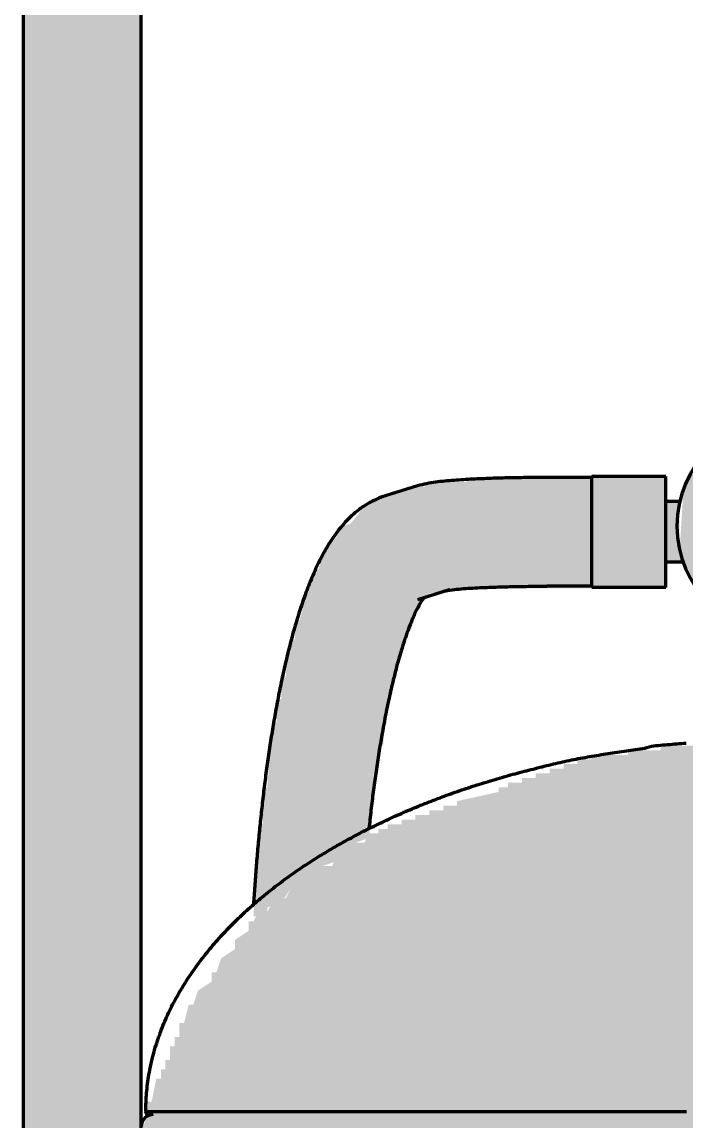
# Model space of a CAD drawing. Header units: millimetres. Extents: x 0 to 2208, y 0 to 420.
# Drawn here: x 1987.5 to 2001.85, y 289.98 to 313.74 of the extents above; entities that cross this region are included whole.
import ezdxf

# ---------------------------------------------------------------- set-up
doc = ezdxf.new("R2010")
doc.units = ezdxf.units.MM
doc.layers.add('01-VISIBLE', color=7, linetype='CONTINUOUS', lineweight=70)
doc.layers.add('13-GRAFICA', color=30, linetype='CONTINUOUS', lineweight=18)

msp = doc.modelspace()

# ---------------------------------------------------------------- hatches: boundary and pattern name
at = {"layer": '13-GRAFICA', "true_color": 0xb21820}
h = msp.add_hatch(color=7, dxfattribs=at)
h.dxf.hatch_style = 1
h.paths.add_polyline_path([(1987.5, 277), (1987.5, 327.7), (1987.6, 327.7), (1987.6, 328.5), (1987.7, 328.5), (1987.8, 329.9), (1987.9, 329.9), (1987.9, 330.1), (1988, 330.1), (1988, 330.4), (1988.1, 330.4), (1988.1, 330.6), (1988.2, 330.6), (1988.2, 330.9), (1988.3, 330.9), (1988.3, 331.1), (1988.4, 331.1), (1988.4, 331.4), (1988.5, 331.4), (1988.5, 331.6), (1988.6, 331.6), (1988.6, 331.9), (1988.7, 331.9), (1988.8, 332.2), (1989.1, 332.4), (1989.1, 332.6), (1989.2, 332.6), (1989.3, 332.9), (1989.6, 333.1), (1989.6, 333.3), (1989.9, 333.5), (1989.9, 333.7), (1990, 333.7), (1990.5, 334.3), (1990.7, 334.3), (1991.2, 334.9), (1991.4, 334.9), (1991.8, 335.4), (1992, 335.4), (1992.1, 335.6), (1992.3, 335.6), (1992.3, 335.7), (1992.5, 335.7), (1992.5, 335.8), (1992.7, 335.8), (1992.7, 335.9), (1993.3, 336.1), (1993.4, 336.3), (1993.6, 336.3), (1993.6, 336.4), (1993.8, 336.4), (1993.8, 336.5), (1994, 336.5), (1994, 336.6), (1994.7, 336.7), (1994.7, 336.8), (1995, 336.8), (1995, 336.9), (1995.3, 336.9), (1995.3, 337), (1995.6, 337), (1995.6, 337.1), (1996, 337.1), (1996, 337.2), (1996.3, 337.2), (1996.3, 337.3), (1997.3, 337.3), (1997.3, 337.4), (1998.3, 337.4), (1998.3, 337.5), (2009.7, 337.5), (2009.7, 337.4), (2011.7, 337.3), (2011.7, 337.2), (2012, 337.2), (2012, 337.1), (2012.4, 337.1), (2012.4, 337), (2012.7, 337), (2012.7, 336.9), (2013, 336.9), (2013, 336.8), (2013.3, 336.8), (2013.3, 336.7), (2014, 336.6), (2014, 336.5), (2014.6, 336.3), (2014.7, 336.1), (2014.9, 336.1), (2014.9, 336), (2015.1, 336), (2015.1, 335.9), (2015.3, 335.9), (2015.3, 335.8), (2015.9, 335.6), (2016, 335.4), (2016.2, 335.4), (2016.6, 334.9), (2016.8, 334.9), (2017.3, 334.3), (2017.5, 334.3), (2017.5, 334.2), (2018.1, 333.7), (2018.1, 333.5), (2018.4, 333.3), (2018.4, 333.1), (2018.7, 332.9), (2018.7, 332.7), (2018.9, 332.6), (2018.9, 332.4), (2019, 332.4), (2019, 332.3), (2019.2, 332.2), (2019.2, 332), (2019.4, 331.9), (2019.4, 331.6), (2019.5, 331.6), (2019.5, 331.4), (2019.6, 331.4), (2019.6, 331.1), (2019.7, 331.1), (2019.8, 330.6), (2019.9, 330.6), (2019.9, 330.4), (2020, 330.4), (2020, 330.1), (2020.1, 330.1), (2020.1, 329.9), (2020.2, 329.9), (2020.2, 329.2), (2020.3, 329.2), (2020.3, 328.5), (2020.4, 328.5), (2020.4, 327.7), (2020.5, 327.7), (2020.5, 277), (2020.3, 277), (2020.2, 276.8), (2020, 276.8), (2019.9, 276.6), (2019.7, 276.6), (2019.6, 276.4), (2019.4, 276.4), (2019.3, 276.2), (2019.1, 276.2), (2019, 276), (2018.8, 276), (2018.7, 275.8), (2018.5, 275.8), (2018.4, 275.6), (2018.2, 275.6), (2018.2, 269.5), (2017.8, 269.5), (2017.8, 275.6), (2017.9, 275.6), (2017.9, 328.1), (2017.8, 328.1), (2017.7, 329.3), (2017.6, 329.3), (2017.6, 329.6), (2017.5, 329.6), (2017.5, 329.8), (2017.4, 329.8), (2017.4, 330.1), (2017.3, 330.1), (2017.3, 330.3), (2017.2, 330.3), (2017.1, 330.8), (2016.8, 331), (2016.8, 331.2), (2016.7, 331.2), (2016.6, 331.5), (2016.3, 331.7), (2016.3, 331.9), (2016.2, 331.9), (2015.5, 332.7), (2015.3, 332.7), (2014.8, 333.3), (2014.6, 333.3), (2014.6, 333.4), (2014.2, 333.5), (2014.1, 333.7), (2013.9, 333.7), (2013.9, 333.8), (2013.7, 333.8), (2013.7, 333.9), (2013.5, 333.9), (2013.5, 334), (2013.3, 334), (2013.3, 334.1), (2013.1, 334.1), (2013.1, 334.2), (2012.9, 334.2), (2012.9, 334.3), (2012.6, 334.3), (2012.6, 334.4), (2012.2, 334.4), (2012.2, 334.5), (2011.9, 334.5), (2011.9, 334.6), (2011.6, 334.6), (2011.6, 334.7), (2011.2, 334.7), (2011.2, 334.8), (2009.3, 334.9), (2009.3, 335), (1998.7, 335), (1998.7, 334.9), (1996.8, 334.8), (1996.8, 334.7), (1996.4, 334.7), (1996.4, 334.6), (1996.1, 334.6), (1996.1, 334.5), (1995.8, 334.5), (1995.8, 334.4), (1995.1, 334.3), (1995.1, 334.2), (1994.9, 334.2), (1994.9, 334.1), (1994.7, 334.1), (1994.7, 334), (1994.5, 334), (1994.5, 333.9), (1993.9, 333.7), (1993.8, 333.5), (1993.2, 333.3), (1992.7, 332.7), (1992.5, 332.7), (1992.5, 332.6), (1991.7, 331.9), (1991.7, 331.7), (1991.4, 331.5), (1991.4, 331.3), (1991.2, 331.2), (1991.2, 331), (1990.9, 330.8), (1990.8, 330.3), (1990.7, 330.3), (1990.7, 330.1), (1990.6, 330.1), (1990.6, 329.8), (1990.5, 329.8), (1990.5, 329.6), (1990.4, 329.6), (1990.3, 328.9), (1990.2, 328.9), (1990.2, 328.1), (1990.1, 328.1), (1990.1, 275.6), (1990.2, 275.6), (1990.2, 269.5), (1989.8, 269.5), (1989.8, 275.6), (1989.6, 275.6), (1989.5, 275.8), (1989.3, 275.8), (1989.2, 276), (1989, 276), (1988.9, 276.2), (1988.7, 276.2), (1988.6, 276.4), (1988.4, 276.4), (1988.3, 276.6), (1988.1, 276.6), (1988, 276.8), (1987.8, 276.8), (1987.7, 277)])
at = {"layer": '13-GRAFICA', "true_color": 0xffffff}
h = msp.add_hatch(color=7, dxfattribs=at)
h.dxf.hatch_style = 1
h.paths.add_polyline_path([(2001.7, 302.2), (2001.8, 303.8), (2001.9, 303.8), (2001.9, 304), (2002.1, 304.1), (2002.1, 304.3), (2002.2, 304.3), (2002.5, 304.7), (2002.7, 304.7), (2002.8, 304.9), (2003, 304.9), (2003, 305), (2003.2, 305), (2003.2, 305.1), (2004.4, 305.2), (2004.4, 305.1), (2004.8, 305.1), (2004.8, 305), (2005.2, 304.9), (2005.3, 304.7), (2005.5, 304.7), (2005.5, 304.6), (2005.9, 304.3), (2005.9, 304.1), (2006.1, 304), (2006.2, 303.5), (2006.3, 303.5), (2006.3, 302.2), (2006.2, 302.2), (2006.2, 301.9), (2006.1, 301.9), (2006, 301.5), (2005.9, 301.5), (2005.4, 300.9), (2005.2, 300.9), (2005.1, 300.7), (2004.8, 300.7), (2004.8, 300.6), (2004.5, 300.6), (2004.5, 300.5), (2003.5, 300.5), (2003.5, 300.6), (2002.9, 300.7), (2002.8, 300.9), (2002.6, 300.9), (2002.6, 301), (2002, 301.5), (2002, 301.7), (2001.9, 301.7), (2001.9, 301.9), (2001.8, 301.9), (2001.8, 302.2)])
at = {"layer": '13-GRAFICA', "true_color": 0x202020}
h = msp.add_hatch(color=7, dxfattribs=at)
h.dxf.hatch_style = 1
h.paths.add_polyline_path([(1992.8, 294.5), (1992.5, 294.4), (1992.6, 296.4), (1992.7, 296.4), (1992.7, 297.2), (1992.8, 297.2), (1992.9, 298.6), (1993, 298.6), (1993, 299.1), (1993.1, 299.1), (1993.1, 299.6), (1993.2, 299.6), (1993.2, 300.1), (1993.3, 300.1), (1993.3, 300.4), (1993.4, 300.4), (1993.4, 300.8), (1993.5, 300.8), (1993.7, 301.7), (1993.8, 301.7), (1993.8, 301.9), (1993.9, 301.9), (1994.1, 302.5), (1994.3, 302.6), (1994.3, 302.8), (1994.6, 302.9), (1995, 303.4), (1995.5, 303.5), (1995.5, 303.6), (1995.8, 303.6), (1995.8, 303.7), (1996.2, 303.7), (1996.2, 303.8), (1997.1, 303.8), (1997.1, 303.9), (1999.8, 303.9), (1999.8, 301.5), (1996.7, 301.5), (1996.7, 301.4), (1996.3, 301.4), (1996.3, 301.3), (1996.1, 301.2), (1995.9, 300.6), (1995.8, 300.6), (1995.8, 300.3), (1995.7, 300.3), (1995.7, 300), (1995.6, 300), (1995.6, 299.6), (1995.5, 299.6), (1995.5, 299.2), (1995.4, 299.2), (1995.3, 298.1), (1995.2, 298.1), (1995.2, 297.5), (1995.1, 297.5), (1995, 296.1), (1994.7, 296), (1994.5, 295.7), (1994.3, 295.7), (1994.3, 295.6), (1994, 295.5), (1993.8, 295.2), (1993.6, 295.2), (1993.5, 295), (1993.3, 295), (1993.1, 294.7), (1992.8, 294.6)])
at = {"layer": '13-GRAFICA', "true_color": 0xcba23e}
h = msp.add_hatch(color=7, dxfattribs=at)
h.dxf.hatch_style = 1
h.paths.add_polyline_path([(1999.8, 301.5), (1999.8, 303.9), (2001.4, 303.9), (2001.4, 301.5)])
h = msp.add_hatch(color=7, dxfattribs=at)
h.dxf.hatch_style = 1
h.paths.add_polyline_path([(2001.4, 302.1), (2001.4, 303.4), (2001.7, 303.4), (2001.7, 302.2), (2001.8, 302.2), (2001.8, 302.1)])
at = {"layer": '13-GRAFICA', "true_color": 0xb21820}
h = msp.add_hatch(color=7, dxfattribs=at)
h.dxf.hatch_style = 1
h.paths.add_polyline_path([(1990.3, 290.4), (1990.4, 290.9), (1990.5, 290.9), (1990.5, 291.1), (1990.6, 291.1), (1990.6, 291.3), (1990.7, 291.3), (1990.7, 291.6), (1990.8, 291.6), (1990.8, 291.8), (1990.9, 291.8), (1990.9, 292.1), (1991, 292.1), (1991.1, 292.5), (1991.2, 292.5), (1991.3, 292.8), (1991.6, 293), (1991.6, 293.2), (1991.7, 293.2), (1991.8, 293.5), (1992.1, 293.7), (1992.1, 293.9), (1992.4, 294.1), (1992.4, 294.3), (1992.5, 294.3), (1992.6, 294.5), (1992.8, 294.5), (1992.9, 294.7), (1993.1, 294.7), (1993.1, 294.8), (1993.2, 294.8), (1993.3, 295), (1993.5, 295), (1993.6, 295.2), (1993.8, 295.2), (1994, 295.5), (1994.2, 295.5), (1994.3, 295.7), (1994.5, 295.7), (1994.7, 296), (1994.9, 296), (1995, 296.2), (1995.2, 296.2), (1995.2, 296.3), (1995.4, 296.3), (1995.4, 296.4), (1995.7, 296.4), (1995.7, 296.5), (1996, 296.5), (1996, 296.6), (1996.3, 296.6), (1996.3, 296.7), (1996.6, 296.7), (1996.6, 296.8), (1996.9, 296.8), (1996.9, 296.9), (1997.8, 297.1), (1997.8, 297.2), (1998, 297.2), (1998, 297.3), (1998.3, 297.3), (1998.3, 297.4), (1998.6, 297.4), (1998.6, 297.5), (1998.9, 297.5), (1998.9, 297.6), (1999.2, 297.6), (1999.2, 297.7), (1999.5, 297.7), (1999.5, 297.8), (1999.8, 297.8), (1999.8, 297.9), (2000.6, 297.9), (2000.6, 298), (2001.3, 298), (2001.3, 298.1), (2006.8, 298.1), (2006.8, 298), (2007.5, 298), (2007.5, 297.9), (2008.3, 297.9), (2008.3, 297.8), (2009.5, 297.6), (2009.5, 297.5), (2009.8, 297.5), (2009.8, 297.4), (2011, 297.2), (2011, 297.1), (2011.2, 297.1), (2011.2, 297), (2011.4, 297), (2011.4, 296.9), (2011.7, 296.9), (2011.7, 296.8), (2012.2, 296.7), (2012.2, 296.6), (2012.4, 296.6), (2012.4, 296.5), (2012.6, 296.5), (2012.6, 296.4), (2012.9, 296.4), (2012.9, 296.3), (2013.3, 296.2), (2013.4, 296), (2014, 295.8), (2014.1, 295.6), (2014.5, 295.5), (2014.7, 295.2), (2014.9, 295.2), (2015.2, 294.8), (2015.4, 294.8), (2015.4, 294.7), (2016.6, 293.6), (2016.6, 293.4), (2016.7, 293.4), (2016.8, 293.1), (2017, 293), (2017.1, 292.6), (2017.3, 292.5), (2017.3, 292.2), (2017.4, 292.2), (2017.5, 291.7), (2017.6, 291.7), (2017.6, 291.4), (2017.7, 291.4), (2017.7, 290.8), (2017.8, 290.8), (2017.8, 290.1), (1990.2, 290.1), (1990.2, 290.4)])
h = msp.add_hatch(color=7, dxfattribs=at)
h.dxf.hatch_style = 1
h.paths.add_polyline_path([(2017.8, 290), (2017.9, 290), (2017.9, 289.7), (2017.8, 289.7), (2017.8, 289.6), (1990.2, 289.6), (1990.1, 289.8), (1990.2, 290.1), (2017.8, 290.1)])

# ---------------------------------------------------------------- linework, layer by layer
at = {"layer": '01-VISIBLE'}
for p, q in [((1987.535, 277.05), (1987.535, 317.962)), ((1990.075, 277.05), (1990.075, 317.962)), ((1999.81, 303.895), (1998.839, 303.895)), ((2001.41, 303.92), (1999.81, 303.92)), ((1996.045, 303.714), (1995.352, 303.499)), ((2001.711, 303.375), (2001.41, 303.375)), ((2001.783, 302.065), (2001.41, 302.065)), ((1999.81, 301.545), (1998.839, 301.545)), ((2001.41, 301.52), (1999.81, 301.52)), ((1996.706, 301.458), (1996.046, 301.254)), ((1990.221, 290.099), (1990.175, 290.19))]:
    msp.add_line(p, q, dxfattribs=at)
for points in [[(1998.839, 303.895), (1998.789, 303.895), (1998.739, 303.895), (1998.689, 303.895), (1998.639, 303.895), (1998.588, 303.894), (1998.538, 303.894), (1998.488, 303.894), (1998.438, 303.893), (1998.388, 303.893), (1998.338, 303.892), (1998.288, 303.891), (1998.238, 303.891), (1998.188, 303.89), (1998.138, 303.889), (1998.088, 303.888), (1998.037, 303.887), (1997.987, 303.886), (1997.937, 303.885), (1997.887, 303.883), (1997.837, 303.882), (1997.787, 303.881), (1997.737, 303.879), (1997.687, 303.878), (1997.637, 303.876), (1997.587, 303.874), (1997.537, 303.872), (1997.487, 303.87), (1997.437, 303.868), (1997.386, 303.866), (1997.336, 303.864), (1997.286, 303.861), (1997.236, 303.859), (1997.186, 303.856), (1997.136, 303.854), (1997.086, 303.851), (1997.036, 303.848), (1996.986, 303.845), (1996.936, 303.841), (1996.886, 303.838), (1996.836, 303.834), (1996.786, 303.83), (1996.737, 303.826), (1996.687, 303.821), (1996.637, 303.816), (1996.587, 303.811), (1996.537, 303.806), (1996.487, 303.8), (1996.438, 303.794), (1996.388, 303.787), (1996.339, 303.779), (1996.289, 303.771), (1996.24, 303.762), (1996.191, 303.752), (1996.142, 303.74), (1996.094, 303.728), (1996.045, 303.714)], [(1999.81, 301.52), (1999.81, 301.57), (1999.81, 301.62), (1999.81, 301.67), (1999.81, 301.72), (1999.81, 301.77), (1999.81, 301.82), (1999.81, 301.87), (1999.81, 301.92), (1999.81, 301.97), (1999.81, 302.02), (1999.81, 302.07), (1999.81, 302.12), (1999.81, 302.17), (1999.81, 302.22), (1999.81, 302.27), (1999.81, 302.32), (1999.81, 302.37), (1999.81, 302.42), (1999.81, 302.47), (1999.81, 302.52), (1999.81, 302.57), (1999.81, 302.62), (1999.81, 302.67), (1999.81, 302.72), (1999.81, 302.77), (1999.81, 302.82), (1999.81, 302.87), (1999.81, 302.92), (1999.81, 302.97), (1999.81, 303.02), (1999.81, 303.07), (1999.81, 303.12), (1999.81, 303.17), (1999.81, 303.22), (1999.81, 303.27), (1999.81, 303.32), (1999.81, 303.37), (1999.81, 303.42), (1999.81, 303.47), (1999.81, 303.52), (1999.81, 303.57), (1999.81, 303.62), (1999.81, 303.67), (1999.81, 303.72), (1999.81, 303.77), (1999.81, 303.82), (1999.81, 303.87), (1999.81, 303.92)], [(2001.41, 301.52), (2001.41, 301.57), (2001.41, 301.62), (2001.41, 301.67), (2001.41, 301.72), (2001.41, 301.77), (2001.41, 301.82), (2001.41, 301.87), (2001.41, 301.92), (2001.41, 301.97), (2001.41, 302.02), (2001.41, 302.07), (2001.41, 302.12), (2001.41, 302.17), (2001.41, 302.22), (2001.41, 302.27), (2001.41, 302.32), (2001.41, 302.37), (2001.41, 302.42), (2001.41, 302.47), (2001.41, 302.52), (2001.41, 302.57), (2001.41, 302.62), (2001.41, 302.67), (2001.41, 302.72), (2001.41, 302.77), (2001.41, 302.82), (2001.41, 302.87), (2001.41, 302.92), (2001.41, 302.97), (2001.41, 303.02), (2001.41, 303.07), (2001.41, 303.12), (2001.41, 303.17), (2001.41, 303.22), (2001.41, 303.27), (2001.41, 303.32), (2001.41, 303.37), (2001.41, 303.42), (2001.41, 303.47), (2001.41, 303.52), (2001.41, 303.57), (2001.41, 303.62), (2001.41, 303.67), (2001.41, 303.72), (2001.41, 303.77), (2001.41, 303.82), (2001.41, 303.87), (2001.41, 303.92)], [(1995.352, 303.499), (1995.304, 303.484), (1995.257, 303.467), (1995.211, 303.449), (1995.165, 303.429), (1995.119, 303.408), (1995.074, 303.386), (1995.03, 303.363), (1994.986, 303.339), (1994.943, 303.313), (1994.901, 303.286), (1994.859, 303.258), (1994.818, 303.229), (1994.778, 303.2), (1994.739, 303.169), (1994.7, 303.137), (1994.662, 303.104), (1994.625, 303.071), (1994.588, 303.036), (1994.553, 303.001), (1994.518, 302.966), (1994.483, 302.929), (1994.45, 302.892), (1994.417, 302.854), (1994.385, 302.816), (1994.353, 302.777), (1994.322, 302.737), (1994.292, 302.697), (1994.263, 302.657), (1994.234, 302.616), (1994.206, 302.575), (1994.178, 302.533), (1994.151, 302.491), (1994.124, 302.448), (1994.098, 302.406), (1994.073, 302.363), (1994.048, 302.319), (1994.023, 302.275), (1993.999, 302.232), (1993.976, 302.187), (1993.953, 302.143), (1993.93, 302.098), (1993.908, 302.053), (1993.886, 302.008), (1993.864, 301.963), (1993.843, 301.918), (1993.823, 301.872), (1993.802, 301.826), (1993.783, 301.78), (1993.763, 301.734), (1993.744, 301.688), (1993.725, 301.642), (1993.706, 301.595), (1993.688, 301.549), (1993.67, 301.502), (1993.652, 301.455), (1993.634, 301.408), (1993.617, 301.361), (1993.6, 301.314), (1993.584, 301.267), (1993.567, 301.219), (1993.551, 301.172), (1993.535, 301.125), (1993.519, 301.077), (1993.504, 301.029), (1993.489, 300.982), (1993.474, 300.934), (1993.459, 300.886), (1993.444, 300.838), (1993.43, 300.79), (1993.415, 300.742), (1993.401, 300.694), (1993.387, 300.646), (1993.374, 300.598), (1993.36, 300.55), (1993.347, 300.502), (1993.334, 300.453), (1993.321, 300.405), (1993.308, 300.356), (1993.295, 300.308), (1993.283, 300.26), (1993.27, 300.211), (1993.258, 300.162), (1993.246, 300.114), (1993.234, 300.065), (1993.223, 300.017), (1993.211, 299.968), (1993.199, 299.919), (1993.188, 299.87), (1993.177, 299.822), (1993.166, 299.773), (1993.155, 299.724), (1993.144, 299.675), (1993.133, 299.626), (1993.123, 299.577), (1993.112, 299.528), (1993.102, 299.479), (1993.092, 299.43), (1993.082, 299.381), (1993.072, 299.332), (1993.062, 299.283), (1993.052, 299.234), (1993.042, 299.185), (1993.033, 299.135), (1993.024, 299.086), (1993.014, 299.037), (1993.005, 298.988), (1992.996, 298.939), (1992.987, 298.889), (1992.978, 298.84), (1992.969, 298.791), (1992.96, 298.741), (1992.952, 298.692), (1992.943, 298.643), (1992.935, 298.593), (1992.926, 298.544), (1992.918, 298.495), (1992.91, 298.445), (1992.902, 298.396), (1992.894, 298.346), (1992.886, 298.297), (1992.878, 298.248), (1992.871, 298.198), (1992.863, 298.149), (1992.855, 298.099), (1992.848, 298.05), (1992.84, 298), (1992.833, 297.951), (1992.826, 297.901), (1992.819, 297.851), (1992.812, 297.802), (1992.805, 297.752), (1992.798, 297.703), (1992.791, 297.653), (1992.784, 297.603), (1992.777, 297.554), (1992.771, 297.504), (1992.764, 297.455), (1992.758, 297.405), (1992.751, 297.355), (1992.745, 297.306), (1992.739, 297.256), (1992.733, 297.206), (1992.726, 297.156), (1992.72, 297.107), (1992.714, 297.057), (1992.709, 297.007), (1992.703, 296.958), (1992.697, 296.908), (1992.691, 296.858), (1992.686, 296.808), (1992.68, 296.759), (1992.674, 296.709), (1992.669, 296.659), (1992.664, 296.609), (1992.658, 296.56), (1992.653, 296.51), (1992.648, 296.46), (1992.643, 296.41), (1992.638, 296.36), (1992.633, 296.31), (1992.628, 296.261), (1992.623, 296.211), (1992.618, 296.161), (1992.613, 296.111), (1992.609, 296.061), (1992.604, 296.011), (1992.599, 295.962), (1992.595, 295.912), (1992.59, 295.862), (1992.586, 295.812), (1992.582, 295.762), (1992.577, 295.712), (1992.573, 295.662), (1992.569, 295.612), (1992.565, 295.562), (1992.561, 295.513), (1992.557, 295.463), (1992.553, 295.413), (1992.549, 295.363), (1992.545, 295.313), (1992.541, 295.263), (1992.537, 295.213), (1992.534, 295.163), (1992.53, 295.113), (1992.527, 295.063), (1992.523, 295.013), (1992.52, 294.963), (1992.516, 294.913), (1992.513, 294.863), (1992.509, 294.813), (1992.506, 294.763), (1992.503, 294.713), (1992.5, 294.663)], [(1996.692, 301.456), (1996.741, 301.463), (1996.791, 301.47), (1996.841, 301.475), (1996.89, 301.48), (1996.94, 301.485), (1996.99, 301.489), (1997.04, 301.493), (1997.09, 301.496), (1997.14, 301.5), (1997.189, 301.503), (1997.239, 301.506), (1997.289, 301.509), (1997.339, 301.511), (1997.389, 301.514), (1997.439, 301.516), (1997.489, 301.518), (1997.539, 301.521), (1997.589, 301.523), (1997.639, 301.524), (1997.689, 301.526), (1997.739, 301.528), (1997.789, 301.53), (1997.839, 301.531), (1997.889, 301.533), (1997.939, 301.534), (1997.989, 301.535), (1998.039, 301.536), (1998.089, 301.537), (1998.139, 301.538), (1998.189, 301.539), (1998.239, 301.54), (1998.289, 301.541), (1998.339, 301.542), (1998.389, 301.542), (1998.439, 301.543), (1998.489, 301.544), (1998.539, 301.544), (1998.589, 301.544), (1998.639, 301.545), (1998.689, 301.545), (1998.739, 301.545), (1998.789, 301.545), (1998.839, 301.545)], [(1996.178, 301.295), (1996.149, 301.254), (1996.122, 301.212), (1996.097, 301.168), (1996.072, 301.125), (1996.049, 301.081), (1996.026, 301.036), (1996.004, 300.991), (1995.983, 300.945), (1995.962, 300.9), (1995.942, 300.854), (1995.923, 300.808), (1995.904, 300.761), (1995.885, 300.715), (1995.867, 300.668), (1995.849, 300.621), (1995.832, 300.574), (1995.815, 300.527), (1995.798, 300.48), (1995.782, 300.433), (1995.766, 300.385), (1995.75, 300.337), (1995.735, 300.29), (1995.719, 300.242), (1995.704, 300.194), (1995.69, 300.146), (1995.675, 300.098), (1995.661, 300.05), (1995.647, 300.002), (1995.634, 299.954), (1995.62, 299.906), (1995.607, 299.857), (1995.594, 299.809), (1995.581, 299.76), (1995.568, 299.712), (1995.556, 299.663), (1995.544, 299.615), (1995.532, 299.566), (1995.52, 299.518), (1995.508, 299.469), (1995.496, 299.42), (1995.485, 299.371), (1995.473, 299.323), (1995.462, 299.274), (1995.451, 299.225), (1995.44, 299.176), (1995.43, 299.127), (1995.419, 299.078), (1995.409, 299.029), (1995.398, 298.98), (1995.388, 298.931), (1995.378, 298.882), (1995.368, 298.833), (1995.359, 298.783), (1995.349, 298.734), (1995.339, 298.685), (1995.33, 298.636), (1995.321, 298.587), (1995.311, 298.537), (1995.302, 298.488), (1995.293, 298.439), (1995.285, 298.389), (1995.276, 298.34), (1995.267, 298.291), (1995.259, 298.241), (1995.25, 298.192), (1995.242, 298.143), (1995.234, 298.093), (1995.226, 298.044), (1995.218, 297.994), (1995.21, 297.945), (1995.202, 297.895), (1995.194, 297.846), (1995.186, 297.796), (1995.179, 297.747), (1995.171, 297.697), (1995.164, 297.648), (1995.157, 297.598), (1995.149, 297.548), (1995.142, 297.499), (1995.135, 297.449), (1995.128, 297.4), (1995.121, 297.35), (1995.115, 297.3), (1995.108, 297.251), (1995.101, 297.201), (1995.095, 297.151), (1995.088, 297.102), (1995.082, 297.052), (1995.075, 297.002), (1995.069, 296.953), (1995.063, 296.903), (1995.057, 296.853), (1995.051, 296.803), (1995.045, 296.754), (1995.039, 296.704), (1995.033, 296.654), (1995.027, 296.604), (1995.022, 296.554), (1995.016, 296.505), (1995.011, 296.455), (1995.005, 296.405), (1995, 296.355), (1994.995, 296.305)], [(1996.739, 301.469), (1996.732, 301.466), (1996.724, 301.464), (1996.716, 301.462), (1996.708, 301.459), (1996.7, 301.458), (1996.692, 301.456)], [(1990.175, 290.19), (1990.175, 290.24), (1990.176, 290.29), (1990.177, 290.34), (1990.179, 290.39), (1990.181, 290.44), (1990.184, 290.49), (1990.188, 290.54), (1990.192, 290.59), (1990.196, 290.64), (1990.201, 290.69), (1990.207, 290.74), (1990.213, 290.79), (1990.22, 290.839), (1990.227, 290.889), (1990.235, 290.938), (1990.243, 290.988), (1990.252, 291.037), (1990.261, 291.086), (1990.271, 291.136), (1990.281, 291.185), (1990.292, 291.234), (1990.303, 291.282), (1990.314, 291.331), (1990.327, 291.38), (1990.339, 291.428), (1990.352, 291.477), (1990.366, 291.525), (1990.38, 291.573), (1990.395, 291.621), (1990.41, 291.669), (1990.425, 291.716), (1990.441, 291.764), (1990.458, 291.811), (1990.475, 291.858), (1990.492, 291.905), (1990.51, 291.952), (1990.528, 291.999), (1990.546, 292.045), (1990.565, 292.092), (1990.585, 292.138), (1990.605, 292.184), (1990.625, 292.23), (1990.646, 292.275), (1990.667, 292.321), (1990.688, 292.366), (1990.71, 292.411), (1990.733, 292.456), (1990.755, 292.501), (1990.778, 292.545), (1990.802, 292.59), (1990.826, 292.634), (1990.85, 292.677), (1990.874, 292.721), (1990.899, 292.765), (1990.924, 292.808), (1990.95, 292.851), (1990.976, 292.894), (1991.002, 292.936), (1991.029, 292.979), (1991.056, 293.021), (1991.083, 293.063), (1991.111, 293.105), (1991.139, 293.147), (1991.167, 293.188), (1991.196, 293.229), (1991.224, 293.27), (1991.254, 293.311), (1991.283, 293.351), (1991.313, 293.392), (1991.343, 293.432), (1991.373, 293.472), (1991.404, 293.512), (1991.434, 293.551), (1991.466, 293.59), (1991.497, 293.629), (1991.529, 293.668), (1991.561, 293.707), (1991.593, 293.745), (1991.625, 293.783), (1991.658, 293.821), (1991.691, 293.859), (1991.724, 293.897), (1991.757, 293.934), (1991.791, 293.971), (1991.825, 294.008), (1991.859, 294.045), (1991.893, 294.081), (1991.928, 294.118), (1991.963, 294.154), (1991.997, 294.19), (1992.033, 294.225), (1992.068, 294.261), (1992.104, 294.296), (1992.139, 294.331), (1992.175, 294.366), (1992.212, 294.401), (1992.248, 294.435), (1992.285, 294.469), (1992.321, 294.503), (1992.358, 294.537), (1992.396, 294.571), (1992.433, 294.604), (1992.47, 294.638), (1992.508, 294.671), (1992.546, 294.703), (1992.584, 294.736), (1992.622, 294.769), (1992.66, 294.801), (1992.699, 294.833), (1992.738, 294.865), (1992.777, 294.896), (1992.816, 294.928), (1992.855, 294.959), (1992.894, 294.99), (1992.933, 295.021), (1992.973, 295.052), (1993.013, 295.082), (1993.053, 295.112), (1993.093, 295.143), (1993.133, 295.173), (1993.173, 295.202), (1993.214, 295.232), (1993.254, 295.261), (1993.295, 295.29), (1993.336, 295.319), (1993.377, 295.348), (1993.418, 295.377), (1993.459, 295.405), (1993.501, 295.434), (1993.542, 295.462), (1993.584, 295.49), (1993.625, 295.517), (1993.667, 295.545), (1993.709, 295.572), (1993.751, 295.6), (1993.794, 295.627), (1993.836, 295.653), (1993.878, 295.68), (1993.921, 295.707), (1993.963, 295.733), (1994.006, 295.759), (1994.049, 295.785), (1994.092, 295.811), (1994.135, 295.837), (1994.178, 295.862), (1994.221, 295.888), (1994.265, 295.913), (1994.308, 295.938), (1994.352, 295.963), (1994.395, 295.987), (1994.439, 296.012), (1994.483, 296.036), (1994.527, 296.06), (1994.571, 296.084), (1994.615, 296.108), (1994.659, 296.132), (1994.703, 296.155), (1994.747, 296.179), (1994.792, 296.202), (1994.836, 296.225), (1994.881, 296.248), (1994.925, 296.271), (1994.97, 296.293), (1995.015, 296.316), (1995.06, 296.338), (1995.105, 296.36), (1995.15, 296.382), (1995.195, 296.404), (1995.24, 296.425), (1995.285, 296.447), (1995.331, 296.468), (1995.376, 296.49), (1995.422, 296.511), (1995.467, 296.532), (1995.513, 296.552), (1995.558, 296.573), (1995.604, 296.593), (1995.65, 296.614), (1995.696, 296.634), (1995.742, 296.654), (1995.788, 296.674), (1995.834, 296.694), (1995.88, 296.713), (1995.926, 296.733), (1995.972, 296.752), (1996.019, 296.771), (1996.065, 296.79), (1996.111, 296.809), (1996.158, 296.828), (1996.204, 296.846), (1996.251, 296.865), (1996.298, 296.883), (1996.344, 296.901), (1996.391, 296.919), (1996.438, 296.937), (1996.485, 296.955), (1996.532, 296.973), (1996.578, 296.99), (1996.625, 297.008), (1996.673, 297.025), (1996.72, 297.042), (1996.767, 297.059), (1996.814, 297.076), (1996.861, 297.093), (1996.908, 297.109), (1996.956, 297.126), (1997.003, 297.142), (1997.051, 297.158), (1997.098, 297.174), (1997.146, 297.19), (1997.193, 297.206), (1997.241, 297.222), (1997.288, 297.237), (1997.336, 297.252), (1997.384, 297.267), (1997.432, 297.282), (1997.48, 297.297), (1997.527, 297.312), (1997.575, 297.327), (1997.623, 297.341), (1997.671, 297.355), (1997.719, 297.37), (1997.768, 297.384), (1997.816, 297.398), (1997.864, 297.411), (1997.912, 297.425), (1997.96, 297.439), (1998.009, 297.452), (1998.057, 297.466), (1998.105, 297.479), (1998.153, 297.492), (1998.202, 297.505), (1998.25, 297.518), (1998.299, 297.531), (1998.347, 297.544), (1998.396, 297.557), (1998.444, 297.569), (1998.493, 297.582), (1998.541, 297.594), (1998.59, 297.607), (1998.638, 297.619), (1998.687, 297.631), (1998.735, 297.643), (1998.784, 297.656), (1998.833, 297.668), (1998.881, 297.679), (1998.93, 297.691), (1998.979, 297.703), (1999.028, 297.714), (1999.076, 297.726), (1999.125, 297.737), (1999.174, 297.748), (1999.223, 297.758), (1999.272, 297.769), (1999.321, 297.779), (1999.37, 297.789), (1999.419, 297.799), (1999.469, 297.809), (1999.518, 297.818), (1999.567, 297.828), (1999.616, 297.837), (1999.666, 297.846), (1999.715, 297.854), (1999.764, 297.863), (1999.814, 297.872), (1999.863, 297.88), (1999.912, 297.888), (1999.962, 297.896), (2000.011, 297.904), (2000.061, 297.912), (2000.11, 297.919), (2000.16, 297.927), (2000.21, 297.934), (2000.259, 297.942), (2000.309, 297.949), (2000.358, 297.957), (2000.408, 297.964), (2000.457, 297.971), (2000.507, 297.979), (2000.556, 297.986), (2000.606, 297.993), (2000.656, 298), (2000.705, 298.008), (2000.755, 298.015), (2000.804, 298.023), (2000.854, 298.031), (2000.903, 298.039), (2000.953, 298.047), (2001.002, 298.056), (2001.05, 298.07), (2001.097, 298.087), (2001.147, 298.095), (2001.196, 298.1), (2001.246, 298.105), (2001.296, 298.11), (2001.346, 298.115), (2001.396, 298.119), (2001.446, 298.123), (2001.496, 298.127), (2001.546, 298.131), (2001.596, 298.135), (2001.646, 298.139), (2001.696, 298.143), (2001.746, 298.147), (2001.795, 298.151), (2001.845, 298.155)], [(1990.335, 290.126), (1990.285, 290.121), (1990.237, 290.107), (1990.193, 290.083), (1990.154, 290.051), (1990.122, 290.012), (1990.098, 289.968), (1990.084, 289.92), (1990.079, 289.87)], [(1990.175, 290.19), (1990.244, 290.19), (1990.313, 290.19), (1990.382, 290.19), (1990.451, 290.19), (1990.521, 290.19), (1990.59, 290.19), (1990.659, 290.19), (1990.728, 290.19), (1990.797, 290.19), (1990.866, 290.19), (1990.935, 290.19), (1991.005, 290.19), (1991.074, 290.19), (1991.143, 290.19), (1991.212, 290.19), (1991.281, 290.19), (1991.35, 290.19), (1991.419, 290.19), (1991.488, 290.19), (1991.557, 290.19), (1991.627, 290.19), (1991.696, 290.19), (1991.765, 290.19), (1991.834, 290.19), (1991.903, 290.19), (1991.972, 290.19), (1992.041, 290.19), (1992.111, 290.19), (1992.18, 290.19), (1992.249, 290.19), (1992.318, 290.19), (1992.387, 290.19), (1992.456, 290.19), (1992.525, 290.19), (1992.594, 290.19), (1992.664, 290.19), (1992.733, 290.19), (1992.802, 290.19), (1992.871, 290.19), (1992.94, 290.19), (1993.009, 290.19), (1993.078, 290.19), (1993.147, 290.19), (1993.216, 290.19), (1993.286, 290.19), (1993.355, 290.19), (1993.424, 290.19), (1993.493, 290.19), (1993.562, 290.19), (1993.631, 290.19), (1993.7, 290.19), (1993.77, 290.19), (1993.839, 290.19), (1993.908, 290.19), (1993.977, 290.19), (1994.046, 290.19), (1994.115, 290.19), (1994.184, 290.19), (1994.253, 290.19), (1994.322, 290.19), (1994.392, 290.19), (1994.461, 290.19), (1994.53, 290.19), (1994.599, 290.19), (1994.668, 290.19), (1994.737, 290.19), (1994.806, 290.19), (1994.876, 290.19), (1994.945, 290.19), (1995.014, 290.19), (1995.083, 290.19), (1995.152, 290.19), (1995.221, 290.19), (1995.29, 290.19), (1995.359, 290.19), (1995.428, 290.19), (1995.498, 290.19), (1995.567, 290.19), (1995.636, 290.19), (1995.705, 290.19), (1995.774, 290.19), (1995.843, 290.19), (1995.912, 290.19), (1995.982, 290.19), (1996.051, 290.19), (1996.12, 290.19), (1996.189, 290.19), (1996.258, 290.19), (1996.327, 290.19), (1996.396, 290.19), (1996.465, 290.19), (1996.534, 290.19), (1996.604, 290.19), (1996.673, 290.19), (1996.742, 290.19), (1996.811, 290.19), (1996.88, 290.19), (1996.949, 290.19), (1997.018, 290.19), (1997.088, 290.19), (1997.157, 290.19), (1997.226, 290.19), (1997.295, 290.19), (1997.364, 290.19), (1997.433, 290.19), (1997.502, 290.19), (1997.571, 290.19), (1997.64, 290.19), (1997.71, 290.19), (1997.779, 290.19), (1997.848, 290.19), (1997.917, 290.19), (1997.986, 290.19), (1998.055, 290.19), (1998.124, 290.19), (1998.194, 290.19), (1998.263, 290.19), (1998.332, 290.19), (1998.401, 290.19), (1998.47, 290.19), (1998.539, 290.19), (1998.608, 290.19), (1998.677, 290.19), (1998.746, 290.19), (1998.816, 290.19), (1998.885, 290.19), (1998.954, 290.19), (1999.023, 290.19), (1999.092, 290.19), (1999.161, 290.19), (1999.23, 290.19), (1999.3, 290.19), (1999.369, 290.19), (1999.438, 290.19), (1999.507, 290.19), (1999.576, 290.19), (1999.645, 290.19), (1999.714, 290.19), (1999.783, 290.19), (1999.852, 290.19), (1999.922, 290.19), (1999.991, 290.19), (2000.06, 290.19), (2000.129, 290.19), (2000.198, 290.19), (2000.267, 290.19), (2000.336, 290.19), (2000.406, 290.19), (2000.475, 290.19), (2000.544, 290.19), (2000.613, 290.19), (2000.682, 290.19), (2000.751, 290.19), (2000.82, 290.19), (2000.889, 290.19), (2000.958, 290.19), (2001.028, 290.19), (2001.097, 290.19), (2001.166, 290.19), (2001.235, 290.19), (2001.304, 290.19), (2001.373, 290.19), (2001.442, 290.19), (2001.512, 290.19), (2001.581, 290.19), (2001.65, 290.19), (2001.719, 290.19), (2001.788, 290.19), (2001.857, 290.19)]]:
    msp.add_lwpolyline(points, dxfattribs=at)
msp.add_arc((2004, 302.845), 2.35, 90, -90, dxfattribs=at)

doc.saveas('drawing.dxf')
